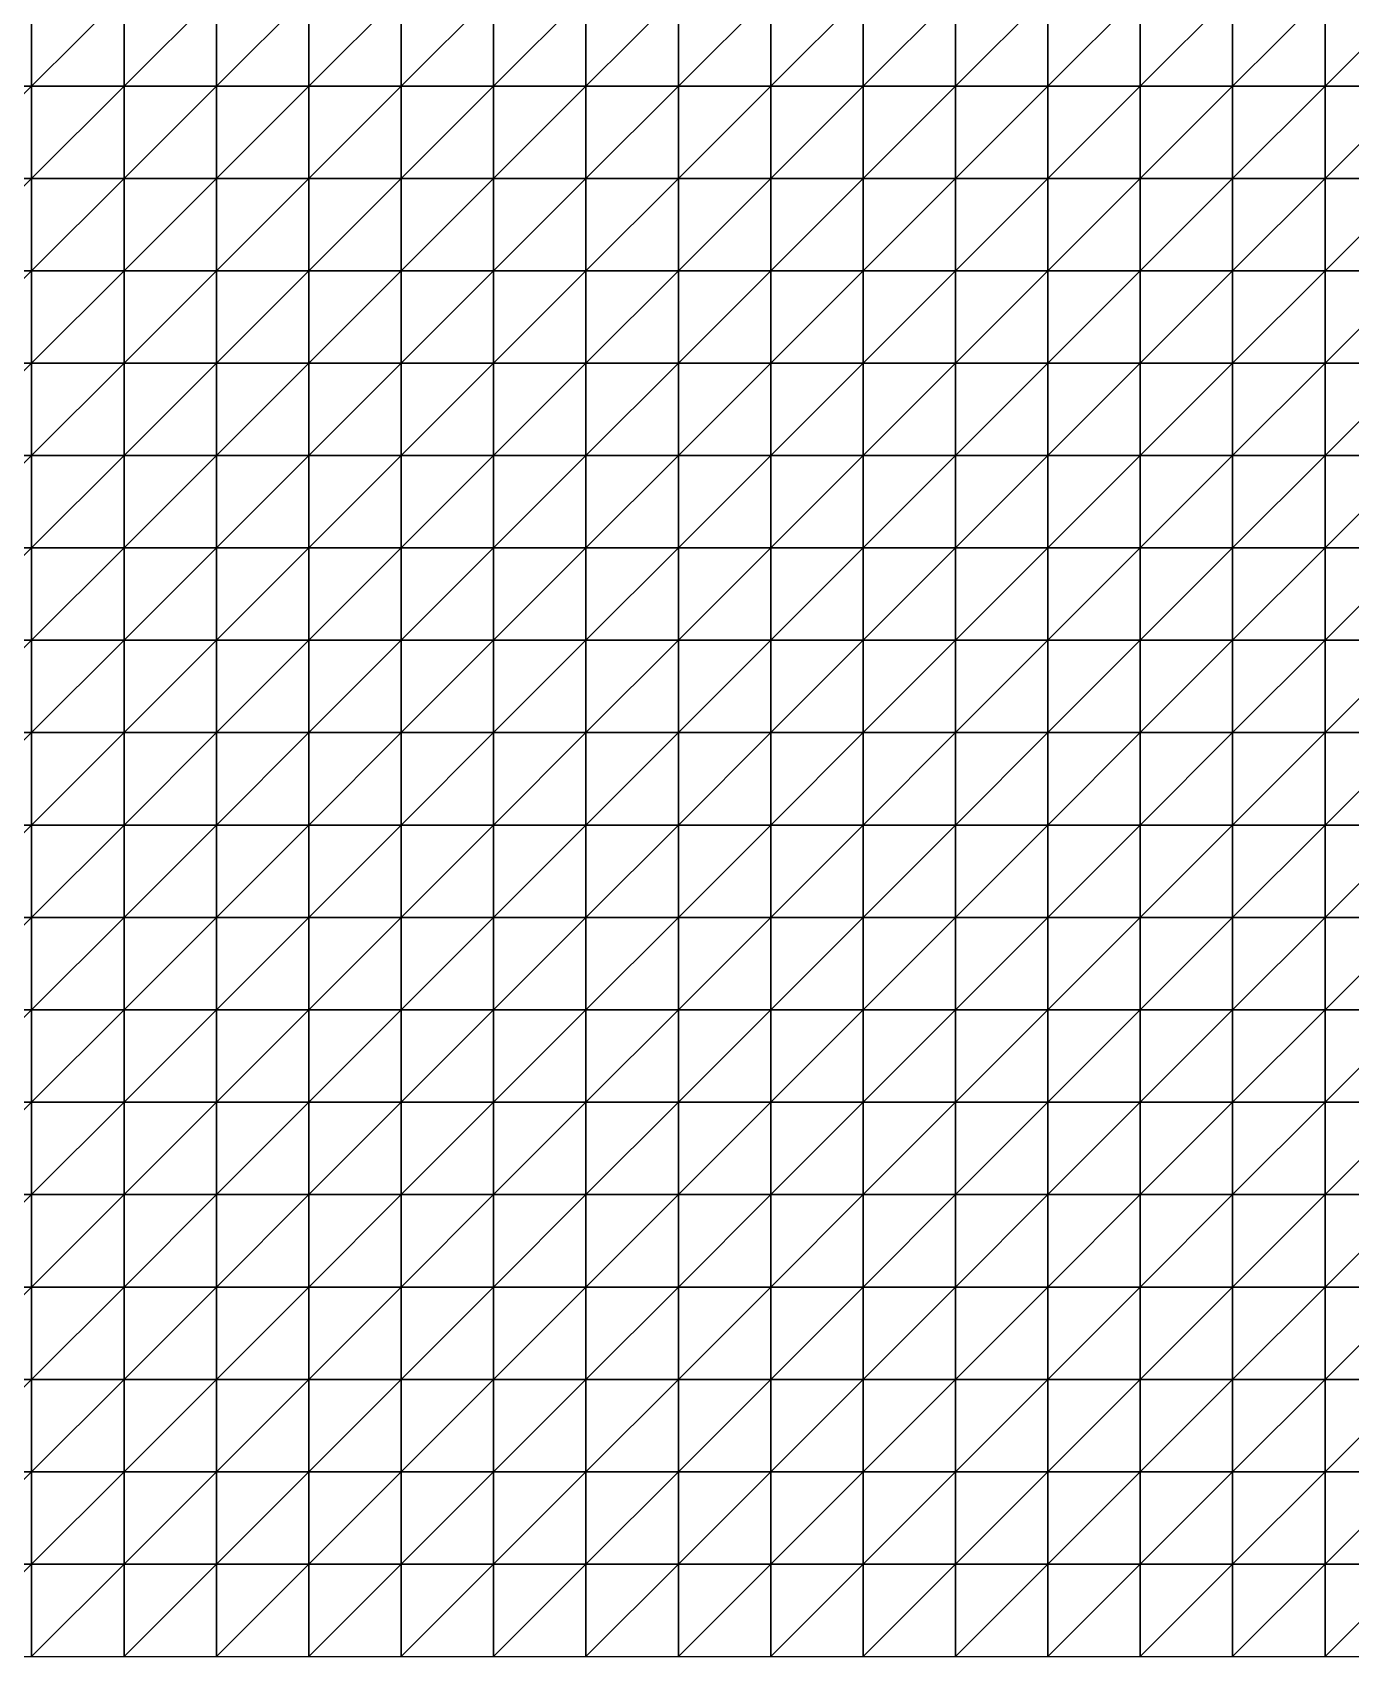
# Model space of a CAD drawing. Header units: metres. Extents: x -3 to 3, y -3 to 3.
# Drawn here: x -0.454 to 0.411, y -3 to -1.935 of the extents above; entities that cross this region are included whole.
import ezdxf

# ---------------------------------------------------------------- set-up
doc = ezdxf.new("R2010")
doc.units = ezdxf.units.M

msp = doc.modelspace()

# ---------------------------------------------------------------- meshes
at = {"color": 255}
mesh = msp.add_polyface(dxfattribs=at)
corners = [(-0.7576, -2.0303, -0.2751), (-0.697, -2.0303, -0.3253), (-0.697, -1.9697, -0.3448), (-0.7576, -1.9697, -0.2902), (-0.697, -1.9091, -0.3582), (-0.7576, -1.9091, -0.2997), (-0.697, -1.8485, -0.364), (-0.6364, -2.0303, -0.3791), (-0.6364, -1.9697, -0.4033), (-0.6364, -1.9091, -0.4211), (-0.6364, -1.8485, -0.4307), (-0.5758, -2.0303, -0.4356), (-0.5758, -1.9697, -0.465), (-0.5758, -1.9091, -0.4877), (-0.5758, -1.8485, -0.5015), (-0.5152, -2.0303, -0.494), (-0.5152, -1.9697, -0.529), (-0.5152, -1.9091, -0.5569), (-0.5152, -1.8485, -0.5754), (-0.4545, -2.0303, -0.5534), (-0.4545, -1.9697, -0.5942), (-0.4545, -1.9091, -0.6275), (-0.4545, -1.8485, -0.6512), (-0.3939, -2.0303, -0.6126), (-0.3939, -1.9697, -0.6593), (-0.3939, -1.9091, -0.6984), (-0.3939, -1.8485, -0.7273), (-0.7576, -1.8485, -0.3021), (-0.5758, -2.0909, -0.4013), (-0.5152, -2.0909, -0.454), (-0.4545, -2.0909, -0.5075), (-0.3939, -2.0909, -0.5607), (-0.3333, -2.0303, -0.6705)]
mesh.append_faces([[corners[k] for k in face] for face in [(0, 1, 2), (3, 2, 4), (5, 4, 6), (1, 7, 8), (2, 8, 9), (4, 9, 10), (7, 11, 12), (8, 12, 13), (9, 13, 14), (11, 15, 16), (5, 6, 27), (1, 8, 2), (2, 9, 4), (4, 10, 6), (7, 12, 8), (8, 13, 9), (9, 14, 10), (28, 15, 11), (11, 16, 12)]], dxfattribs={"color": 140})
mesh.append_faces([[corners[k] for k in face] for face in [(12, 16, 17), (13, 17, 18), (15, 19, 20), (16, 20, 21), (17, 21, 22), (19, 23, 24), (20, 24, 25), (12, 17, 13), (13, 18, 14), (29, 19, 15), (15, 20, 16), (16, 21, 17), (17, 22, 18), (30, 23, 19), (19, 24, 20), (20, 25, 21), (21, 26, 22), (31, 32, 23)]], dxfattribs={"color": 150})
mesh.append_faces([[corners[k] for k in face] for face in [(21, 25, 26)]], dxfattribs={"color": 160})
mesh = msp.add_polyface(dxfattribs=at)
corners = [(-0.3939, -2.0303, -0.6126), (-0.3333, -2.0303, -0.6705), (-0.3333, -1.9697, -0.7231), (-0.3939, -1.9697, -0.6593), (-0.3333, -1.9091, -0.768), (-0.3939, -1.9091, -0.6984), (-0.3333, -1.8485, -0.8024), (-0.2727, -2.0303, -0.7258), (-0.2727, -1.9697, -0.7842), (-0.2727, -1.9091, -0.8349), (-0.2727, -1.8485, -0.8748), (-0.2121, -2.0303, -0.7773), (-0.2121, -1.9697, -0.8413), (-0.2121, -1.9091, -0.8975), (-0.2121, -1.8485, -0.9429), (-0.1515, -2.0303, -0.8238), (-0.1515, -1.9697, -0.893), (-0.1515, -1.9091, -0.9545), (-0.1515, -1.8485, -1.0051), (-0.0909, -2.0303, -0.8642), (-0.0909, -1.9697, -0.9381), (-0.0909, -1.9091, -1.0044), (-0.0909, -1.8485, -1.0598), (-0.0303, -2.0303, -0.8975), (-0.0303, -1.9697, -0.9755), (-0.0303, -1.9091, -1.046), (-0.0303, -1.8485, -1.1057), (-0.3939, -1.8485, -0.7273), (-0.2121, -2.0909, -0.7082), (-0.1515, -2.0909, -0.7496), (-0.0909, -2.0909, -0.7855), (-0.0303, -2.0909, -0.815), (0.0303, -2.0303, -0.923), (0.0303, -1.9697, -1.0044), (0.0303, -1.9091, -1.0784)]
mesh.append_faces([[corners[k] for k in face] for face in [(9, 13, 14), (12, 16, 17), (13, 17, 18), (15, 19, 20), (16, 20, 21), (17, 21, 22), (19, 23, 24), (20, 24, 25), (21, 25, 26), (9, 14, 10), (12, 17, 13), (15, 20, 16), (16, 21, 17), (19, 24, 20), (20, 25, 21), (31, 32, 23), (23, 33, 24), (24, 34, 25)]], dxfattribs={"color": 5})
mesh.append_faces([[corners[k] for k in face] for face in [(0, 1, 2), (0, 2, 3)]], dxfattribs={"color": 150})
mesh.append_faces([[corners[k] for k in face] for face in [(3, 2, 4), (5, 4, 6), (1, 7, 8), (2, 8, 9), (4, 9, 10), (7, 11, 12), (8, 12, 13), (11, 15, 16), (3, 4, 5), (5, 6, 27), (1, 8, 2), (2, 9, 4), (4, 10, 6), (7, 12, 8), (8, 13, 9), (28, 15, 11), (11, 16, 12), (29, 19, 15), (30, 23, 19)]], dxfattribs={"color": 160})
mesh = msp.add_polyface(dxfattribs=at)
corners = [(-0.0303, -2.0303, -0.8975), (0.0303, -2.0303, -0.923), (0.0303, -1.9697, -1.0044), (-0.0303, -1.9697, -0.9755), (0.0303, -1.9091, -1.0784), (-0.0303, -1.9091, -1.046), (0.0303, -1.8485, -1.1418), (0.0909, -2.0303, -0.94), (0.0909, -1.9697, -1.0239), (0.0909, -1.9091, -1.1006), (0.0909, -1.8485, -1.1671), (0.1515, -2.0303, -0.9482), (0.1515, -1.9697, -1.0337), (0.1515, -1.9091, -1.1123), (0.1515, -1.8485, -1.181), (0.2121, -2.0303, -0.9473), (0.2121, -1.9697, -1.0336), (0.2121, -1.9091, -1.1132), (0.2121, -1.8485, -1.1833), (0.2727, -2.0303, -0.9376), (0.2727, -1.9697, -1.0236), (0.2727, -1.9091, -1.1034), (0.2727, -1.8485, -1.1739), (0.2727, -2.0909, -0.8483), (0.3333, -2.0909, -0.8314), (0.3333, -2.0303, -0.9193), (0.3333, -1.9697, -1.0042), (0.3333, -1.9091, -1.0832), (0.3333, -1.8485, -1.1534), (0.3939, -2.0909, -0.8073), (0.3939, -2.0303, -0.893), (0.0303, -2.0909, -0.8373), (0.0909, -2.0909, -0.8521), (0.1515, -2.0909, -0.8588), (0.2121, -2.0909, -0.8576), (0.3939, -1.9697, -0.9759), (0.3939, -1.9091, -1.0533)]
mesh.append_faces([[corners[k] for k in face] for face in [(0, 1, 2), (3, 2, 4), (1, 7, 8), (2, 8, 9), (7, 11, 12), (8, 12, 13), (11, 15, 16), (12, 16, 17), (15, 19, 20), (16, 20, 21), (23, 24, 25), (19, 25, 26), (20, 26, 27), (31, 7, 1), (1, 8, 2), (2, 9, 4), (32, 11, 7), (7, 12, 8), (8, 13, 9), (33, 15, 11), (11, 16, 12), (34, 19, 15), (15, 20, 16), (23, 25, 19), (19, 26, 20), (20, 27, 21), (24, 30, 25), (25, 35, 26), (26, 36, 27)]], dxfattribs={"color": 5})
mesh.append_faces([[corners[k] for k in face] for face in [(24, 29, 30)]], dxfattribs={"color": 160})
mesh.append_faces([[corners[k] for k in face] for face in [(5, 4, 6), (4, 9, 10), (9, 13, 14), (13, 17, 18), (17, 21, 22), (21, 27, 28), (12, 17, 13), (16, 21, 17)]], dxfattribs={"color": 172})
mesh = msp.add_polyface(dxfattribs=at)
corners = [(0.3333, -2.0303, -0.9193), (0.3939, -2.0303, -0.893), (0.3939, -1.9697, -0.9759), (0.3333, -1.9697, -1.0042), (0.3939, -1.9091, -1.0533), (0.3333, -1.9091, -1.0832), (0.3939, -1.8485, -1.1222), (0.4545, -2.0303, -0.8595), (0.4545, -1.9697, -0.9396), (0.4545, -1.9091, -1.0145), (0.4545, -1.8485, -1.0814), (0.5152, -2.0303, -0.8196), (0.5152, -1.9697, -0.8962), (0.5152, -1.9091, -0.9679), (0.5152, -1.8485, -1.0321), (0.5152, -2.0909, -0.7406), (0.5758, -2.0909, -0.6996), (0.5758, -2.0303, -0.7744), (0.5758, -1.9697, -0.8469), (0.5758, -1.9091, -0.9148), (0.6364, -2.0909, -0.655), (0.6364, -2.0303, -0.725), (0.6364, -1.9697, -0.7928), (0.6364, -1.9091, -0.8564), (0.697, -2.0909, -0.6076), (0.697, -2.0303, -0.6725), (0.697, -1.9697, -0.7354), (0.697, -1.9091, -0.7942), (0.7576, -2.0909, -0.5585), (0.7576, -2.0303, -0.618), (0.7576, -1.9697, -0.6757), (0.7576, -1.9091, -0.7296), (0.3939, -2.0909, -0.8073), (0.4545, -2.0909, -0.7768)]
mesh.append_faces([[corners[k] for k in face] for face in [(0, 1, 2), (3, 2, 4), (1, 7, 8), (2, 8, 9), (4, 9, 10), (7, 11, 12), (8, 12, 13), (9, 13, 14), (12, 18, 19), (1, 8, 2), (2, 9, 4), (7, 12, 8), (8, 13, 9), (11, 18, 12), (12, 19, 13), (18, 23, 19)]], dxfattribs={"color": 5})
mesh.append_faces([[corners[k] for k in face] for face in [(20, 24, 25), (24, 28, 29), (25, 29, 30), (24, 29, 25)]], dxfattribs={"color": 150})
mesh.append_faces([[corners[k] for k in face] for face in [(15, 16, 17), (11, 17, 18), (16, 20, 21), (17, 21, 22), (18, 22, 23), (21, 25, 26), (22, 26, 27), (26, 30, 31), (32, 7, 1), (33, 11, 7), (15, 17, 11), (16, 21, 17), (17, 22, 18), (20, 25, 21), (21, 26, 22), (22, 27, 23), (25, 30, 26), (26, 31, 27)]], dxfattribs={"color": 160})
mesh.append_faces([[corners[k] for k in face] for face in [(5, 4, 6)]], dxfattribs={"color": 172})
mesh = msp.add_polyface(dxfattribs=at)
corners = [(-0.7576, -2.2121, -0.2099), (-0.697, -2.2121, -0.2462), (-0.697, -2.1515, -0.2746), (-0.7576, -2.1515, -0.2336), (-0.697, -2.0909, -0.3014), (-0.7576, -2.0909, -0.2558), (-0.697, -2.0303, -0.3253), (-0.6364, -2.2121, -0.2848), (-0.6364, -2.1515, -0.3182), (-0.6364, -2.0909, -0.3501), (-0.6364, -2.0303, -0.3791), (-0.5758, -2.2121, -0.3252), (-0.5758, -2.1515, -0.3639), (-0.5758, -2.0909, -0.4013), (-0.5758, -2.0303, -0.4356), (-0.5152, -2.2121, -0.3667), (-0.5152, -2.1515, -0.411), (-0.5152, -2.0909, -0.454), (-0.5152, -2.0303, -0.494), (-0.4545, -2.2121, -0.4087), (-0.4545, -2.1515, -0.4586), (-0.4545, -2.0909, -0.5075), (-0.4545, -2.0303, -0.5534), (-0.3939, -2.2121, -0.4504), (-0.3939, -2.1515, -0.506), (-0.3939, -2.0909, -0.5607), (-0.3939, -2.0303, -0.6126), (-0.697, -2.2727, -0.2175), (-0.6364, -2.2727, -0.2512), (-0.5758, -2.2727, -0.2865), (-0.5152, -2.2727, -0.3227), (-0.4545, -2.2727, -0.3593), (-0.3939, -2.2727, -0.3956), (-0.3333, -2.2121, -0.4909), (-0.3333, -2.1515, -0.5521), (-0.3333, -2.0909, -0.6127)]
mesh.append_faces([[corners[k] for k in face] for face in [(0, 1, 2), (3, 2, 4), (5, 4, 6), (1, 7, 8), (2, 8, 9), (27, 7, 1), (1, 8, 2), (2, 9, 4), (28, 11, 7)]], dxfattribs={"color": 4})
mesh.append_faces([[corners[k] for k in face] for face in [(4, 9, 10), (7, 11, 12), (8, 12, 13), (9, 13, 14), (11, 15, 16), (12, 16, 17), (13, 17, 18), (15, 19, 20), (16, 20, 21), (19, 23, 24), (4, 10, 6), (7, 12, 8), (8, 13, 9), (9, 14, 10), (29, 15, 11), (11, 16, 12), (12, 17, 13), (30, 19, 15), (15, 20, 16), (16, 21, 17), (31, 23, 19), (19, 24, 20), (32, 33, 23)]], dxfattribs={"color": 140})
mesh.append_faces([[corners[k] for k in face] for face in [(17, 21, 22), (20, 24, 25), (21, 25, 26), (20, 25, 21), (23, 34, 24), (24, 35, 25)]], dxfattribs={"color": 150})
mesh = msp.add_polyface(dxfattribs=at)
corners = [(-0.3939, -2.2121, -0.4504), (-0.3333, -2.2121, -0.4909), (-0.3333, -2.1515, -0.5521), (-0.3939, -2.1515, -0.506), (-0.3333, -2.0909, -0.6127), (-0.3939, -2.0909, -0.5607), (-0.3333, -2.0303, -0.6705), (-0.2727, -2.2121, -0.5294), (-0.2727, -2.1515, -0.596), (-0.2727, -2.0909, -0.6622), (-0.2727, -2.0303, -0.7258), (-0.2121, -2.2121, -0.565), (-0.2121, -2.1515, -0.6367), (-0.2121, -2.0909, -0.7082), (-0.2121, -2.0303, -0.7773), (-0.1515, -2.2121, -0.597), (-0.1515, -2.1515, -0.6732), (-0.1515, -2.0909, -0.7496), (-0.1515, -2.0303, -0.8238), (-0.0909, -2.2121, -0.6246), (-0.0909, -2.1515, -0.7048), (-0.0909, -2.0909, -0.7855), (-0.0909, -2.0303, -0.8642), (-0.0303, -2.2121, -0.647), (-0.0303, -2.1515, -0.7307), (-0.0303, -2.0909, -0.815), (-0.0303, -2.0303, -0.8975), (-0.3333, -2.2727, -0.4308), (-0.2727, -2.2727, -0.4643), (-0.2121, -2.2727, -0.4952), (-0.1515, -2.2727, -0.5229), (-0.0909, -2.2727, -0.5467), (-0.0303, -2.2727, -0.5661), (0.0303, -2.2121, -0.6639), (0.0303, -2.1515, -0.7502), (0.0303, -2.0909, -0.8373)]
mesh.append_faces([[corners[k] for k in face] for face in [(0, 1, 2), (27, 7, 1)]], dxfattribs={"color": 140})
mesh.append_faces([[corners[k] for k in face] for face in [(3, 2, 4), (5, 4, 6), (1, 7, 8), (2, 8, 9), (4, 9, 10), (7, 11, 12), (8, 12, 13), (11, 15, 16), (15, 19, 20), (19, 23, 24), (1, 8, 2), (2, 9, 4), (4, 10, 6), (28, 11, 7), (7, 12, 8), (8, 13, 9), (29, 15, 11), (11, 16, 12), (30, 19, 15), (15, 20, 16), (31, 23, 19), (32, 33, 23)]], dxfattribs={"color": 150})
mesh.append_faces([[corners[k] for k in face] for face in [(9, 13, 14), (12, 16, 17), (13, 17, 18), (16, 20, 21), (17, 21, 22), (20, 24, 25), (21, 25, 26), (9, 14, 10), (12, 17, 13), (16, 21, 17), (19, 24, 20), (20, 25, 21), (23, 34, 24), (24, 35, 25)]], dxfattribs={"color": 160})
mesh = msp.add_polyface(dxfattribs=at)
corners = [(-0.0303, -2.2121, -0.647), (0.0303, -2.2121, -0.6639), (0.0303, -2.1515, -0.7502), (-0.0303, -2.1515, -0.7307), (0.0303, -2.0909, -0.8373), (-0.0303, -2.0909, -0.815), (0.0303, -2.0303, -0.923), (0.0909, -2.2121, -0.6748), (0.0909, -2.1515, -0.7629), (0.0909, -2.0909, -0.8521), (0.0909, -2.0303, -0.94), (0.1515, -2.2121, -0.6794), (0.1515, -2.1515, -0.7685), (0.1515, -2.0909, -0.8588), (0.1515, -2.0303, -0.9482), (0.2121, -2.2121, -0.6778), (0.2121, -2.1515, -0.7669), (0.2121, -2.0909, -0.8576), (0.2121, -2.0303, -0.9473), (0.2727, -2.2121, -0.6699), (0.2727, -2.1515, -0.7583), (0.2727, -2.0909, -0.8483), (0.2727, -2.0303, -0.9376), (0.3333, -2.2121, -0.6561), (0.3333, -2.1515, -0.7429), (0.3333, -2.0909, -0.8314), (0.3333, -2.2727, -0.5729), (0.3939, -2.2727, -0.556), (0.3939, -2.2121, -0.6368), (0.3939, -2.1515, -0.7212), (0.3939, -2.0909, -0.8073), (0.0303, -2.2727, -0.5806), (0.0909, -2.2727, -0.5899), (0.1515, -2.2727, -0.5938), (0.2121, -2.2727, -0.5921), (0.2727, -2.2727, -0.5851)]
mesh.append_faces([[corners[k] for k in face] for face in [(5, 4, 6), (4, 9, 10), (9, 13, 14), (13, 17, 18), (17, 21, 22)]], dxfattribs={"color": 5})
mesh.append_faces([[corners[k] for k in face] for face in [(26, 27, 28), (23, 28, 29), (31, 7, 1), (32, 11, 7), (33, 15, 11), (34, 19, 15), (35, 23, 19), (26, 28, 23)]], dxfattribs={"color": 150})
mesh.append_faces([[corners[k] for k in face] for face in [(0, 1, 2), (3, 2, 4), (1, 7, 8), (2, 8, 9), (7, 11, 12), (8, 12, 13), (11, 15, 16), (12, 16, 17), (15, 19, 20), (16, 20, 21), (19, 23, 24), (20, 24, 25), (24, 29, 30), (1, 8, 2), (2, 9, 4), (7, 12, 8), (8, 13, 9), (11, 16, 12), (12, 17, 13), (15, 20, 16), (16, 21, 17), (19, 24, 20), (20, 25, 21), (23, 29, 24), (24, 30, 25)]], dxfattribs={"color": 160})
mesh = msp.add_polyface(dxfattribs=at)
corners = [(0.3939, -2.2727, -0.556), (0.4545, -2.2727, -0.5346), (0.4545, -2.2121, -0.6125), (0.3939, -2.2121, -0.6368), (0.4545, -2.1515, -0.6937), (0.3939, -2.1515, -0.7212), (0.4545, -2.0909, -0.7768), (0.3939, -2.0909, -0.8073), (0.4545, -2.0303, -0.8595), (0.5152, -2.2727, -0.5095), (0.5152, -2.2121, -0.5838), (0.5152, -2.1515, -0.6613), (0.5152, -2.0909, -0.7406), (0.5152, -2.0303, -0.8196), (0.5758, -2.2727, -0.4813), (0.5758, -2.2121, -0.5514), (0.5758, -2.1515, -0.6247), (0.5758, -2.0909, -0.6996), (0.6364, -2.2727, -0.4506), (0.6364, -2.2121, -0.5162), (0.6364, -2.1515, -0.5848), (0.6364, -2.0909, -0.655), (0.697, -2.2727, -0.418), (0.697, -2.2121, -0.4789), (0.697, -2.1515, -0.5425), (0.697, -2.0909, -0.6076), (0.7576, -2.2727, -0.3844), (0.7576, -2.2121, -0.4404), (0.7576, -2.1515, -0.4988), (0.7576, -2.0909, -0.5585)]
mesh.append_faces([[corners[k] for k in face] for face in [(14, 18, 19), (18, 22, 23), (22, 26, 27), (23, 27, 28), (18, 23, 19), (22, 27, 23)]], dxfattribs={"color": 140})
mesh.append_faces([[corners[k] for k in face] for face in [(0, 1, 2), (3, 2, 4), (1, 9, 10), (2, 10, 11), (9, 14, 15), (10, 15, 16), (11, 16, 17), (15, 19, 20), (16, 20, 21), (19, 23, 24), (20, 24, 25), (24, 28, 29), (0, 2, 3), (1, 10, 2), (2, 11, 4), (9, 15, 10), (10, 16, 11), (14, 19, 15), (15, 20, 16), (16, 21, 17), (19, 24, 20), (20, 25, 21), (23, 28, 24), (24, 29, 25)]], dxfattribs={"color": 150})
mesh.append_faces([[corners[k] for k in face] for face in [(5, 4, 6), (7, 6, 8), (4, 11, 12), (6, 12, 13), (3, 4, 5), (5, 6, 7), (4, 12, 6), (11, 17, 12)]], dxfattribs={"color": 160})
mesh = msp.add_polyface(dxfattribs=at)
corners = [(-0.5758, -2.5758, -0.1248), (-0.5152, -2.5758, -0.1405), (-0.5152, -2.5152, -0.17), (-0.5758, -2.5152, -0.1512), (-0.5152, -2.4545, -0.2034), (-0.5758, -2.4545, -0.1808), (-0.5152, -2.3939, -0.2402), (-0.5758, -2.3939, -0.2135), (-0.5152, -2.3333, -0.2802), (-0.5758, -2.3333, -0.249), (-0.5152, -2.2727, -0.3227), (-0.5758, -2.2727, -0.2865), (-0.5152, -2.2121, -0.3667), (-0.5152, -2.6364, -0.1147), (-0.4545, -2.6364, -0.1276), (-0.4545, -2.5758, -0.1562), (-0.4545, -2.5152, -0.1891), (-0.4545, -2.4545, -0.2261), (-0.4545, -2.3939, -0.2672), (-0.4545, -2.3333, -0.3118), (-0.4545, -2.2727, -0.3593), (-0.4545, -2.2121, -0.4087), (-0.3939, -2.6364, -0.1404), (-0.3939, -2.5758, -0.1718), (-0.3939, -2.5152, -0.2079), (-0.3939, -2.4545, -0.2486), (-0.3939, -2.3939, -0.2938), (-0.3939, -2.3333, -0.3431), (-0.3939, -2.2727, -0.3956), (-0.3939, -2.2121, -0.4504), (-0.3333, -2.5758, -0.187), (-0.3333, -2.5152, -0.2262), (-0.3333, -2.4545, -0.2705)]
mesh.append_faces([[corners[k] for k in face] for face in [(0, 1, 2), (3, 2, 4), (5, 4, 6), (7, 6, 8), (9, 8, 10), (13, 14, 15), (1, 15, 16), (2, 16, 17), (4, 17, 18), (6, 18, 19), (14, 22, 23), (15, 23, 24), (16, 24, 25), (17, 25, 26), (18, 26, 27), (3, 4, 5), (5, 6, 7), (7, 8, 9), (9, 10, 11), (13, 15, 1), (1, 16, 2), (2, 17, 4), (4, 18, 6), (6, 19, 8), (14, 23, 15), (15, 24, 16), (16, 25, 17), (17, 26, 18), (18, 27, 19), (22, 30, 23), (23, 31, 24), (24, 32, 25)]], dxfattribs={"color": 4})
mesh.append_faces([[corners[k] for k in face] for face in [(11, 10, 12), (8, 19, 20), (10, 20, 21), (19, 27, 28), (20, 28, 29), (8, 20, 10), (19, 28, 20)]], dxfattribs={"color": 140})
mesh = msp.add_polyface(dxfattribs=at)
corners = [(-0.3939, -2.5758, -0.1718), (-0.3333, -2.5758, -0.187), (-0.3333, -2.5152, -0.2262), (-0.3939, -2.5152, -0.2079), (-0.3333, -2.4545, -0.2705), (-0.3939, -2.4545, -0.2486), (-0.3333, -2.3939, -0.3197), (-0.3939, -2.3939, -0.2938), (-0.3333, -2.3333, -0.3734), (-0.3939, -2.3333, -0.3431), (-0.3333, -2.2727, -0.4308), (-0.3939, -2.2727, -0.3956), (-0.3333, -2.2121, -0.4909), (-0.2727, -2.5758, -0.2013), (-0.2727, -2.5152, -0.2435), (-0.2727, -2.4545, -0.2912), (-0.2727, -2.3939, -0.3442), (-0.2727, -2.3333, -0.4022), (-0.2727, -2.2727, -0.4643), (-0.2727, -2.2121, -0.5294), (-0.2121, -2.5758, -0.2145), (-0.2121, -2.5152, -0.2594), (-0.2121, -2.4545, -0.3103), (-0.2121, -2.3939, -0.3669), (-0.2121, -2.3333, -0.4288), (-0.2121, -2.2727, -0.4952), (-0.2121, -2.2121, -0.565), (-0.3333, -2.6364, -0.1528), (-0.2727, -2.6364, -0.1646), (-0.2121, -2.6364, -0.1754), (-0.1515, -2.5758, -0.2263), (-0.1515, -2.5152, -0.2737), (-0.1515, -2.4545, -0.3273), (-0.1515, -2.3939, -0.3871), (-0.1515, -2.3333, -0.4526)]
mesh.append_faces([[corners[k] for k in face] for face in [(0, 1, 2), (3, 2, 4), (5, 4, 6), (1, 13, 14), (2, 14, 15), (4, 15, 16), (13, 20, 21), (14, 21, 22), (5, 6, 7), (27, 13, 1), (1, 14, 2), (2, 15, 4), (4, 16, 6), (28, 20, 13), (13, 21, 14), (14, 22, 15), (29, 30, 20), (20, 31, 21), (21, 32, 22)]], dxfattribs={"color": 4})
mesh.append_faces([[corners[k] for k in face] for face in [(7, 6, 8), (9, 8, 10), (11, 10, 12), (6, 16, 17), (8, 17, 18), (10, 18, 19), (15, 22, 23), (16, 23, 24), (17, 24, 25), (7, 8, 9), (9, 10, 11), (6, 17, 8), (8, 18, 10), (15, 23, 16), (16, 24, 17), (17, 25, 18), (22, 33, 23), (23, 34, 24)]], dxfattribs={"color": 140})
mesh.append_faces([[corners[k] for k in face] for face in [(18, 25, 26)]], dxfattribs={"color": 150})
mesh = msp.add_polyface(dxfattribs=at)
corners = [(-0.2121, -2.5758, -0.2145), (-0.1515, -2.5758, -0.2263), (-0.1515, -2.5152, -0.2737), (-0.2121, -2.5152, -0.2594), (-0.1515, -2.4545, -0.3273), (-0.2121, -2.4545, -0.3103), (-0.1515, -2.3939, -0.3871), (-0.2121, -2.3939, -0.3669), (-0.1515, -2.3333, -0.4526), (-0.2121, -2.3333, -0.4288), (-0.1515, -2.2727, -0.5229), (-0.2121, -2.2727, -0.4952), (-0.1515, -2.2121, -0.597), (-0.1515, -2.6364, -0.1851), (-0.0909, -2.6364, -0.1934), (-0.0909, -2.5758, -0.2364), (-0.0909, -2.5152, -0.2859), (-0.0909, -2.4545, -0.3419), (-0.0909, -2.3939, -0.4045), (-0.0909, -2.3333, -0.473), (-0.0909, -2.2727, -0.5467), (-0.0909, -2.2121, -0.6246), (-0.0303, -2.6364, -0.2001), (-0.0303, -2.5758, -0.2446), (-0.0303, -2.5152, -0.2958), (-0.0303, -2.4545, -0.3538), (-0.0303, -2.3939, -0.4185), (-0.0303, -2.3333, -0.4896), (-0.0303, -2.2727, -0.5661), (-0.0303, -2.2121, -0.647), (0.0303, -2.5758, -0.2507), (0.0303, -2.5152, -0.3031), (0.0303, -2.4545, -0.3626), (0.0303, -2.3939, -0.429), (0.0303, -2.3333, -0.502), (0.0303, -2.2727, -0.5806)]
mesh.append_faces([[corners[k] for k in face] for face in [(0, 1, 2), (3, 2, 4), (13, 14, 15), (1, 15, 16), (2, 16, 17), (14, 22, 23), (15, 23, 24), (16, 24, 25), (13, 15, 1), (1, 16, 2), (2, 17, 4), (14, 23, 15), (15, 24, 16), (22, 30, 23), (23, 31, 24)]], dxfattribs={"color": 4})
mesh.append_faces([[corners[k] for k in face] for face in [(5, 4, 6), (7, 6, 8), (9, 8, 10), (4, 17, 18), (6, 18, 19), (8, 19, 20), (17, 25, 26), (18, 26, 27), (9, 10, 11), (4, 18, 6), (6, 19, 8), (16, 25, 17), (17, 26, 18), (18, 27, 19), (24, 32, 25), (25, 33, 26), (26, 34, 27)]], dxfattribs={"color": 140})
mesh.append_faces([[corners[k] for k in face] for face in [(11, 10, 12), (10, 20, 21), (19, 27, 28), (20, 28, 29), (8, 20, 10), (19, 28, 20), (27, 35, 28)]], dxfattribs={"color": 150})
mesh = msp.add_polyface(dxfattribs=at)
corners = [(-0.0303, -2.3939, -0.4185), (0.0303, -2.3939, -0.429), (0.0303, -2.3333, -0.502), (-0.0303, -2.3333, -0.4896), (0.0303, -2.2727, -0.5806), (-0.0303, -2.2727, -0.5661), (0.0303, -2.2121, -0.6639), (0.0909, -2.3939, -0.4357), (0.0909, -2.3333, -0.5098), (0.0909, -2.2727, -0.5899), (0.0909, -2.2121, -0.6748), (0.1515, -2.3939, -0.4383), (0.1515, -2.3333, -0.513), (0.1515, -2.2727, -0.5938), (0.1515, -2.2121, -0.6794), (0.1515, -2.4545, -0.3704), (0.2121, -2.4545, -0.3692), (0.2121, -2.3939, -0.4369), (0.2121, -2.3333, -0.5115), (0.2121, -2.2727, -0.5921), (0.2121, -2.2121, -0.6778), (0.2727, -2.4545, -0.3647), (0.2727, -2.3939, -0.4316), (0.2727, -2.3333, -0.5053), (0.2727, -2.2727, -0.5851), (0.2727, -2.2121, -0.6699), (0.3333, -2.4545, -0.357), (0.3333, -2.3939, -0.4225), (0.3333, -2.3333, -0.4947), (0.3333, -2.2727, -0.5729), (0.3333, -2.2121, -0.6561), (0.0303, -2.4545, -0.3626), (0.0909, -2.4545, -0.3682), (0.3939, -2.3939, -0.4099), (0.3939, -2.3333, -0.48), (0.3939, -2.2727, -0.556)]
mesh.append_faces([[corners[k] for k in face] for face in [(0, 1, 2), (1, 7, 8), (7, 11, 12), (15, 16, 17), (11, 17, 18), (16, 21, 22), (17, 22, 23), (21, 26, 27), (22, 27, 28), (31, 7, 1), (1, 8, 2), (32, 11, 7), (7, 12, 8), (15, 17, 11), (11, 18, 12), (16, 22, 17), (17, 23, 18), (21, 27, 22), (22, 28, 23), (26, 33, 27), (27, 34, 28)]], dxfattribs={"color": 140})
mesh.append_faces([[corners[k] for k in face] for face in [(3, 2, 4), (5, 4, 6), (2, 8, 9), (4, 9, 10), (8, 12, 13), (9, 13, 14), (12, 18, 19), (13, 19, 20), (18, 23, 24), (19, 24, 25), (23, 28, 29), (24, 29, 30), (2, 9, 4), (8, 13, 9), (12, 19, 13), (18, 24, 19), (23, 29, 24), (28, 35, 29)]], dxfattribs={"color": 150})
mesh = msp.add_polyface(dxfattribs=at)
corners = [(0.3333, -2.5758, -0.2468), (0.3939, -2.5758, -0.2395), (0.3939, -2.5152, -0.2895), (0.3333, -2.5152, -0.2984), (0.3939, -2.4545, -0.3463), (0.3333, -2.4545, -0.357), (0.3939, -2.3939, -0.4099), (0.3333, -2.3939, -0.4225), (0.3939, -2.3333, -0.48), (0.3333, -2.3333, -0.4947), (0.3939, -2.2727, -0.556), (0.3939, -2.6364, -0.1961), (0.4545, -2.6364, -0.1885), (0.4545, -2.5758, -0.2303), (0.4545, -2.5152, -0.2783), (0.4545, -2.4545, -0.333), (0.4545, -2.3939, -0.3941), (0.4545, -2.3333, -0.4615), (0.4545, -2.2727, -0.5346), (0.5152, -2.6364, -0.1797), (0.5152, -2.5758, -0.2194), (0.5152, -2.5152, -0.2652), (0.5152, -2.4545, -0.3173), (0.5152, -2.3939, -0.3756), (0.5152, -2.3333, -0.4398), (0.5152, -2.2727, -0.5095), (0.5758, -2.6364, -0.1698), (0.5758, -2.5758, -0.2073), (0.5758, -2.5152, -0.2506), (0.5758, -2.4545, -0.2997), (0.5758, -2.3939, -0.3548), (0.5758, -2.3333, -0.4154), (0.5758, -2.2727, -0.4813)]
mesh.append_faces([[corners[k] for k in face] for face in [(0, 1, 2), (3, 2, 4), (11, 12, 13), (1, 13, 14), (2, 14, 15), (12, 19, 20), (13, 20, 21), (14, 21, 22), (19, 26, 27), (20, 27, 28), (21, 28, 29), (11, 13, 1), (1, 14, 2), (12, 20, 13), (13, 21, 14), (14, 22, 15), (19, 27, 20), (20, 28, 21), (21, 29, 22)]], dxfattribs={"color": 4})
mesh.append_faces([[corners[k] for k in face] for face in [(5, 4, 6), (7, 6, 8), (4, 15, 16), (6, 16, 17), (8, 17, 18), (15, 22, 23), (16, 23, 24), (17, 24, 25), (2, 15, 4), (4, 16, 6), (6, 17, 8), (15, 23, 16), (16, 24, 17), (22, 30, 23), (23, 31, 24), (24, 32, 25)]], dxfattribs={"color": 140})
mesh.append_faces([[corners[k] for k in face] for face in [(9, 8, 10), (8, 18, 10), (17, 25, 18)]], dxfattribs={"color": 150})
mesh = msp.add_polyface(dxfattribs=at)
corners = [(-0.0303, -2.5758, -0.2446), (0.0303, -2.5758, -0.2507), (0.0303, -2.5152, -0.3031), (-0.0303, -2.5152, -0.2958), (0.0303, -2.4545, -0.3626), (-0.0303, -2.4545, -0.3538), (0.0303, -2.3939, -0.429), (0.0303, -2.6364, -0.2052), (0.0909, -2.6364, -0.2083), (0.0909, -2.5758, -0.2546), (0.0909, -2.5152, -0.3078), (0.0909, -2.4545, -0.3682), (0.0909, -2.3939, -0.4357), (0.1515, -2.6364, -0.2096), (0.1515, -2.5758, -0.2561), (0.1515, -2.5152, -0.3096), (0.1515, -2.4545, -0.3704), (0.1515, -2.3939, -0.4383), (0.2121, -2.6364, -0.2089), (0.2121, -2.5758, -0.2553), (0.2121, -2.5152, -0.3086), (0.2121, -2.4545, -0.3692), (0.2727, -2.6364, -0.2064), (0.2727, -2.5758, -0.2521), (0.2727, -2.5152, -0.3048), (0.2727, -2.4545, -0.3647), (0.3333, -2.6364, -0.2021), (0.3333, -2.5758, -0.2468), (0.3333, -2.5152, -0.2984), (0.3333, -2.4545, -0.357), (0.3939, -2.5758, -0.2395), (0.3939, -2.5152, -0.2895), (0.3939, -2.4545, -0.3463)]
mesh.append_faces([[corners[k] for k in face] for face in [(0, 1, 2), (7, 8, 9), (1, 9, 10), (8, 13, 14), (9, 14, 15), (13, 18, 19), (14, 19, 20), (18, 22, 23), (19, 23, 24), (22, 26, 27), (23, 27, 28), (7, 9, 1), (1, 10, 2), (8, 14, 9), (9, 15, 10), (13, 19, 14), (14, 20, 15), (18, 23, 19), (19, 24, 20), (22, 27, 23), (23, 28, 24), (26, 30, 27), (27, 31, 28)]], dxfattribs={"color": 4})
mesh.append_faces([[corners[k] for k in face] for face in [(3, 2, 4), (5, 4, 6), (2, 10, 11), (4, 11, 12), (10, 15, 16), (11, 16, 17), (15, 20, 21), (20, 24, 25), (24, 28, 29), (2, 11, 4), (10, 16, 11), (15, 21, 16), (20, 25, 21), (24, 29, 25), (28, 32, 29)]], dxfattribs={"color": 140})
mesh = msp.add_polyface(dxfattribs=at)
corners = [(-0.7576, -2.7576, -0.0422), (-0.697, -2.7576, -0.0495), (-0.697, -2.697, -0.0623), (-0.7576, -2.697, -0.0531), (-0.697, -2.6364, -0.0774), (-0.7576, -2.6364, -0.0661), (-0.697, -2.5758, -0.095), (-0.6364, -2.7576, -0.0573), (-0.6364, -2.697, -0.072), (-0.6364, -2.6364, -0.0894), (-0.6364, -2.5758, -0.1096), (-0.6364, -2.8182, -0.0451), (-0.5758, -2.8182, -0.0516), (-0.5758, -2.7576, -0.0655), (-0.5758, -2.697, -0.0821), (-0.5758, -2.6364, -0.1019), (-0.5758, -2.5758, -0.1248), (-0.5152, -2.8182, -0.0582), (-0.5152, -2.7576, -0.0738), (-0.5152, -2.697, -0.0926), (-0.5152, -2.6364, -0.1147), (-0.5152, -2.5758, -0.1405), (-0.4545, -2.8182, -0.0649), (-0.4545, -2.7576, -0.0823), (-0.4545, -2.697, -0.103), (-0.4545, -2.6364, -0.1276), (-0.3939, -2.8182, -0.0716), (-0.3939, -2.7576, -0.0906), (-0.3939, -2.697, -0.1134), (-0.3939, -2.6364, -0.1404), (-0.697, -2.8182, -0.0389), (-0.3333, -2.7576, -0.0987), (-0.3333, -2.697, -0.1235), (-0.3333, -2.6364, -0.1528)]
mesh.append_faces([[corners[k] for k in face] for face in [(24, 29, 25), (28, 33, 29)]], dxfattribs={"color": 4})
mesh.append_faces([[corners[k] for k in face] for face in [(0, 1, 2), (3, 2, 4), (5, 4, 6), (1, 7, 8), (2, 8, 9), (4, 9, 10), (11, 12, 13), (7, 13, 14), (8, 14, 15), (9, 15, 16), (12, 17, 18), (13, 18, 19), (14, 19, 20), (15, 20, 21), (17, 22, 23), (18, 23, 24), (19, 24, 25), (22, 26, 27), (23, 27, 28), (24, 28, 29), (30, 7, 1), (1, 8, 2), (2, 9, 4), (11, 13, 7), (7, 14, 8), (8, 15, 9), (12, 18, 13), (13, 19, 14), (14, 20, 15), (17, 23, 18), (18, 24, 19), (19, 25, 20), (22, 27, 23), (23, 28, 24), (26, 31, 27), (27, 32, 28)]], dxfattribs={"color": 120})
mesh = msp.add_polyface(dxfattribs=at)
corners = [(-0.3939, -2.7576, -0.0906), (-0.3333, -2.7576, -0.0987), (-0.3333, -2.697, -0.1235), (-0.3939, -2.697, -0.1134), (-0.3333, -2.6364, -0.1528), (-0.3939, -2.6364, -0.1404), (-0.3333, -2.5758, -0.187), (-0.2727, -2.7576, -0.1064), (-0.2727, -2.697, -0.1331), (-0.2727, -2.6364, -0.1646), (-0.2727, -2.5758, -0.2013), (-0.2727, -2.8182, -0.0842), (-0.2121, -2.8182, -0.0899), (-0.2121, -2.7576, -0.1135), (-0.2121, -2.697, -0.1419), (-0.2121, -2.6364, -0.1754), (-0.2121, -2.5758, -0.2145), (-0.1515, -2.8182, -0.095), (-0.1515, -2.7576, -0.1199), (-0.1515, -2.697, -0.1498), (-0.1515, -2.6364, -0.1851), (-0.1515, -2.5758, -0.2263), (-0.0909, -2.8182, -0.0994), (-0.0909, -2.7576, -0.1254), (-0.0909, -2.697, -0.1565), (-0.0909, -2.6364, -0.1934), (-0.0303, -2.8182, -0.1029), (-0.0303, -2.7576, -0.1298), (-0.0303, -2.697, -0.162), (-0.0303, -2.6364, -0.2001), (-0.3333, -2.8182, -0.0781), (0.0303, -2.7576, -0.1331), (0.0303, -2.697, -0.1661), (0.0303, -2.6364, -0.2052)]
mesh.append_faces([[corners[k] for k in face] for face in [(3, 2, 4), (5, 4, 6), (2, 8, 9), (4, 9, 10), (7, 13, 14), (8, 14, 15), (9, 15, 16), (13, 18, 19), (14, 19, 20), (15, 20, 21), (18, 23, 24), (19, 24, 25), (23, 27, 28), (24, 28, 29), (2, 9, 4), (7, 14, 8), (8, 15, 9), (13, 19, 14), (14, 20, 15), (18, 24, 19), (19, 25, 20), (23, 28, 24), (24, 29, 25), (26, 31, 27), (27, 32, 28), (28, 33, 29)]], dxfattribs={"color": 4})
mesh.append_faces([[corners[k] for k in face] for face in [(0, 1, 2), (1, 7, 8), (11, 12, 13), (12, 17, 18), (17, 22, 23), (22, 26, 27), (30, 7, 1), (1, 8, 2), (11, 13, 7), (12, 18, 13), (17, 23, 18), (22, 27, 23)]], dxfattribs={"color": 120})
mesh = msp.add_polyface(dxfattribs=at)
corners = [(-0.0303, -2.8182, -0.1029), (0.0303, -2.8182, -0.1056), (0.0303, -2.7576, -0.1331), (-0.0303, -2.7576, -0.1298), (0.0303, -2.697, -0.1661), (-0.0303, -2.697, -0.162), (0.0303, -2.6364, -0.2052), (-0.0303, -2.6364, -0.2001), (0.0303, -2.5758, -0.2507), (0.0909, -2.8182, -0.1073), (0.0909, -2.7576, -0.1352), (0.0909, -2.697, -0.1687), (0.0909, -2.6364, -0.2083), (0.1515, -2.8182, -0.108), (0.1515, -2.7576, -0.1361), (0.1515, -2.697, -0.1698), (0.1515, -2.6364, -0.2096), (0.2121, -2.8182, -0.1078), (0.2121, -2.7576, -0.1358), (0.2121, -2.697, -0.1693), (0.2121, -2.6364, -0.2089), (0.2727, -2.8182, -0.1065), (0.2727, -2.7576, -0.1342), (0.2727, -2.697, -0.1673), (0.2727, -2.6364, -0.2064), (0.3333, -2.8182, -0.1044), (0.3333, -2.7576, -0.1314), (0.3333, -2.697, -0.1638), (0.3333, -2.6364, -0.2021), (0.3333, -2.8788, -0.0821), (0.3939, -2.8182, -0.1013), (0.3939, -2.7576, -0.1275), (0.3939, -2.697, -0.1589), (0.3939, -2.6364, -0.1961)]
mesh.append_faces([[corners[k] for k in face] for face in [(3, 2, 4), (5, 4, 6), (7, 6, 8), (2, 10, 11), (4, 11, 12), (10, 14, 15), (11, 15, 16), (14, 18, 19), (15, 19, 20), (18, 22, 23), (19, 23, 24), (22, 26, 27), (23, 27, 28), (1, 10, 2), (2, 11, 4), (4, 12, 6), (9, 14, 10), (10, 15, 11), (11, 16, 12), (13, 18, 14), (14, 19, 15), (15, 20, 16), (17, 22, 18), (18, 23, 19), (19, 24, 20), (21, 26, 22), (22, 27, 23), (23, 28, 24), (25, 31, 26), (26, 32, 27), (27, 33, 28)]], dxfattribs={"color": 4})
mesh.append_faces([[corners[k] for k in face] for face in [(0, 1, 2), (1, 9, 10), (9, 13, 14), (13, 17, 18), (17, 21, 22), (21, 25, 26), (29, 30, 25)]], dxfattribs={"color": 120})
mesh = msp.add_polyface(dxfattribs=at)
corners = [(0.3333, -2.8182, -0.1044), (0.3939, -2.8182, -0.1013), (0.3939, -2.7576, -0.1275), (0.3333, -2.7576, -0.1314), (0.3939, -2.697, -0.1589), (0.3333, -2.697, -0.1638), (0.3939, -2.6364, -0.1961), (0.3333, -2.6364, -0.2021), (0.3939, -2.5758, -0.2395), (0.3939, -3, -0.0479), (0.4545, -3, -0.0461), (0.4545, -2.9394, -0.0598), (0.3939, -2.9394, -0.0621), (0.4545, -2.8788, -0.0767), (0.3939, -2.8788, -0.0797), (0.4545, -2.8182, -0.0975), (0.4545, -2.7576, -0.1226), (0.4545, -2.697, -0.1528), (0.4545, -2.6364, -0.1885), (0.5152, -3, -0.044), (0.5152, -2.9394, -0.057), (0.5152, -2.8788, -0.0731), (0.5152, -2.8182, -0.0929), (0.5152, -2.7576, -0.1169), (0.5152, -2.697, -0.1457), (0.5152, -2.6364, -0.1797), (0.5758, -3, -0.0416), (0.5758, -2.9394, -0.0539), (0.5758, -2.8788, -0.0691), (0.5758, -2.8182, -0.0878), (0.5758, -2.7576, -0.1105), (0.5758, -2.697, -0.1377), (0.5758, -2.6364, -0.1698)]
mesh.append_faces([[corners[k] for k in face] for face in [(3, 2, 4), (5, 4, 6), (7, 6, 8), (2, 16, 17), (4, 17, 18), (16, 23, 24), (17, 24, 25), (2, 17, 4), (4, 18, 6), (16, 24, 17), (17, 25, 18), (23, 31, 24), (24, 32, 25)]], dxfattribs={"color": 4})
mesh.append_faces([[corners[k] for k in face] for face in [(0, 1, 2), (9, 10, 11), (12, 11, 13), (14, 13, 15), (1, 15, 16), (10, 19, 20), (11, 20, 21), (13, 21, 22), (15, 22, 23), (19, 26, 27), (20, 27, 28), (21, 28, 29), (22, 29, 30), (9, 11, 12), (12, 13, 14), (14, 15, 1), (1, 16, 2), (10, 20, 11), (11, 21, 13), (13, 22, 15), (15, 23, 16), (19, 27, 20), (20, 28, 21), (21, 29, 22), (22, 30, 23)]], dxfattribs={"color": 120})
mesh = msp.add_polyface(dxfattribs=at)
corners = [(-0.7576, -3, -0.0147), (-0.697, -3, -0.0175), (-0.697, -2.9394, -0.0231), (-0.7576, -2.9394, -0.0195), (-0.697, -2.8788, -0.0301), (-0.7576, -2.8788, -0.0256), (-0.697, -2.8182, -0.0389), (-0.7576, -2.8182, -0.033), (-0.697, -2.7576, -0.0495), (-0.6364, -3, -0.0204), (-0.6364, -2.9394, -0.0269), (-0.6364, -2.8788, -0.035), (-0.6364, -2.8182, -0.0451), (-0.6364, -2.7576, -0.0573), (-0.5758, -3, -0.0235), (-0.5758, -2.9394, -0.0309), (-0.5758, -2.8788, -0.0401), (-0.5758, -2.8182, -0.0516), (-0.5152, -3, -0.0267), (-0.5152, -2.9394, -0.035), (-0.5152, -2.8788, -0.0454), (-0.5152, -2.8182, -0.0582), (-0.4545, -3, -0.0299), (-0.4545, -2.9394, -0.0391), (-0.4545, -2.8788, -0.0507), (-0.4545, -2.8182, -0.0649), (-0.3939, -3, -0.0331), (-0.3939, -2.9394, -0.0433), (-0.3939, -2.8788, -0.056), (-0.3939, -2.8182, -0.0716), (-0.3333, -2.9394, -0.0473), (-0.3333, -2.8788, -0.0611), (-0.3333, -2.8182, -0.0781)]
mesh.append_faces([[corners[k] for k in face] for face in [(0, 1, 2), (3, 2, 4), (5, 4, 6), (1, 9, 10), (2, 10, 11), (4, 11, 12), (9, 14, 15), (10, 15, 16), (14, 18, 19), (15, 19, 20), (18, 22, 23), (22, 26, 27), (1, 10, 2), (2, 11, 4), (4, 12, 6), (9, 15, 10), (10, 16, 11), (14, 19, 15), (15, 20, 16), (18, 23, 19), (22, 27, 23)]], dxfattribs={"color": 111})
mesh.append_faces([[corners[k] for k in face] for face in [(7, 6, 8), (6, 12, 13), (11, 16, 17), (16, 20, 21), (19, 23, 24), (20, 24, 25), (23, 27, 28), (24, 28, 29), (11, 17, 12), (16, 21, 17), (19, 24, 20), (20, 25, 21), (23, 28, 24), (24, 29, 25), (26, 30, 27), (27, 31, 28), (28, 32, 29)]], dxfattribs={"color": 120})
mesh = msp.add_polyface(dxfattribs=at)
corners = [(-0.3939, -3, -0.0331), (-0.3333, -3, -0.0362), (-0.3333, -2.9394, -0.0473), (-0.3939, -2.9394, -0.0433), (-0.3333, -2.8788, -0.0611), (-0.3939, -2.8788, -0.056), (-0.3333, -2.8182, -0.0781), (-0.3939, -2.8182, -0.0716), (-0.3333, -2.7576, -0.0987), (-0.2727, -3, -0.0391), (-0.2727, -2.9394, -0.0511), (-0.2727, -2.8788, -0.0659), (-0.2727, -2.8182, -0.0842), (-0.2727, -2.7576, -0.1064), (-0.2121, -3, -0.0419), (-0.2121, -2.9394, -0.0546), (-0.2121, -2.8788, -0.0704), (-0.2121, -2.8182, -0.0899), (-0.1515, -3, -0.0444), (-0.1515, -2.9394, -0.0578), (-0.1515, -2.8788, -0.0745), (-0.1515, -2.8182, -0.095), (-0.0909, -3, -0.0465), (-0.0909, -2.9394, -0.0605), (-0.0909, -2.8788, -0.0779), (-0.0909, -2.8182, -0.0994), (-0.0303, -3, -0.0483), (-0.0303, -2.9394, -0.0628), (-0.0303, -2.8788, -0.0808), (-0.0303, -2.8182, -0.1029), (0.0303, -2.9394, -0.0645), (0.0303, -2.8788, -0.0829), (0.0303, -2.8182, -0.1056)]
mesh.append_faces([[corners[k] for k in face] for face in [(0, 1, 2)]], dxfattribs={"color": 111})
mesh.append_faces([[corners[k] for k in face] for face in [(3, 2, 4), (5, 4, 6), (7, 6, 8), (1, 9, 10), (2, 10, 11), (4, 11, 12), (6, 12, 13), (9, 14, 15), (10, 15, 16), (11, 16, 17), (14, 18, 19), (15, 19, 20), (16, 20, 21), (18, 22, 23), (19, 23, 24), (20, 24, 25), (22, 26, 27), (23, 27, 28), (24, 28, 29), (1, 10, 2), (2, 11, 4), (4, 12, 6), (9, 15, 10), (10, 16, 11), (11, 17, 12), (14, 19, 15), (15, 20, 16), (16, 21, 17), (18, 23, 19), (19, 24, 20), (20, 25, 21), (22, 27, 23), (23, 28, 24), (24, 29, 25), (26, 30, 27), (27, 31, 28), (28, 32, 29)]], dxfattribs={"color": 120})
mesh = msp.add_polyface(dxfattribs=at)
corners = [(-0.0303, -3, -0.0483), (0.0303, -3, -0.0496), (0.0303, -2.9394, -0.0645), (-0.0303, -2.9394, -0.0628), (0.0303, -2.8788, -0.0829), (-0.0303, -2.8788, -0.0808), (0.0303, -2.8182, -0.1056), (0.0909, -3, -0.0505), (0.0909, -2.9394, -0.0656), (0.0909, -2.8788, -0.0843), (0.0909, -2.8182, -0.1073), (0.1515, -3, -0.0509), (0.1515, -2.9394, -0.0661), (0.1515, -2.8788, -0.0849), (0.1515, -2.8182, -0.108), (0.2121, -3, -0.0508), (0.2121, -2.9394, -0.0659), (0.2121, -2.8788, -0.0847), (0.2121, -2.8182, -0.1078), (0.2727, -3, -0.0503), (0.2727, -2.9394, -0.0652), (0.2727, -2.8788, -0.0838), (0.2727, -2.8182, -0.1065), (0.3333, -3, -0.0493), (0.3333, -2.9394, -0.0639), (0.3333, -2.8788, -0.0821), (0.3333, -2.8182, -0.1044), (0.3939, -3, -0.0479), (0.3939, -2.9394, -0.0621), (0.3939, -2.8788, -0.0797), (0.3939, -2.8182, -0.1013)]
mesh.append_faces([[corners[k] for k in face] for face in [(0, 1, 2), (3, 2, 4), (5, 4, 6), (1, 7, 8), (2, 8, 9), (4, 9, 10), (7, 11, 12), (8, 12, 13), (9, 13, 14), (11, 15, 16), (12, 16, 17), (13, 17, 18), (15, 19, 20), (16, 20, 21), (17, 21, 22), (19, 23, 24), (20, 24, 25), (21, 25, 26), (23, 27, 28), (24, 28, 29), (25, 29, 30), (1, 8, 2), (2, 9, 4), (4, 10, 6), (7, 12, 8), (8, 13, 9), (9, 14, 10), (11, 16, 12), (12, 17, 13), (13, 18, 14), (15, 20, 16), (16, 21, 17), (17, 22, 18), (19, 24, 20), (20, 25, 21), (21, 26, 22), (23, 28, 24), (24, 29, 25)]], dxfattribs={"color": 120})

doc.saveas('drawing.dxf')
